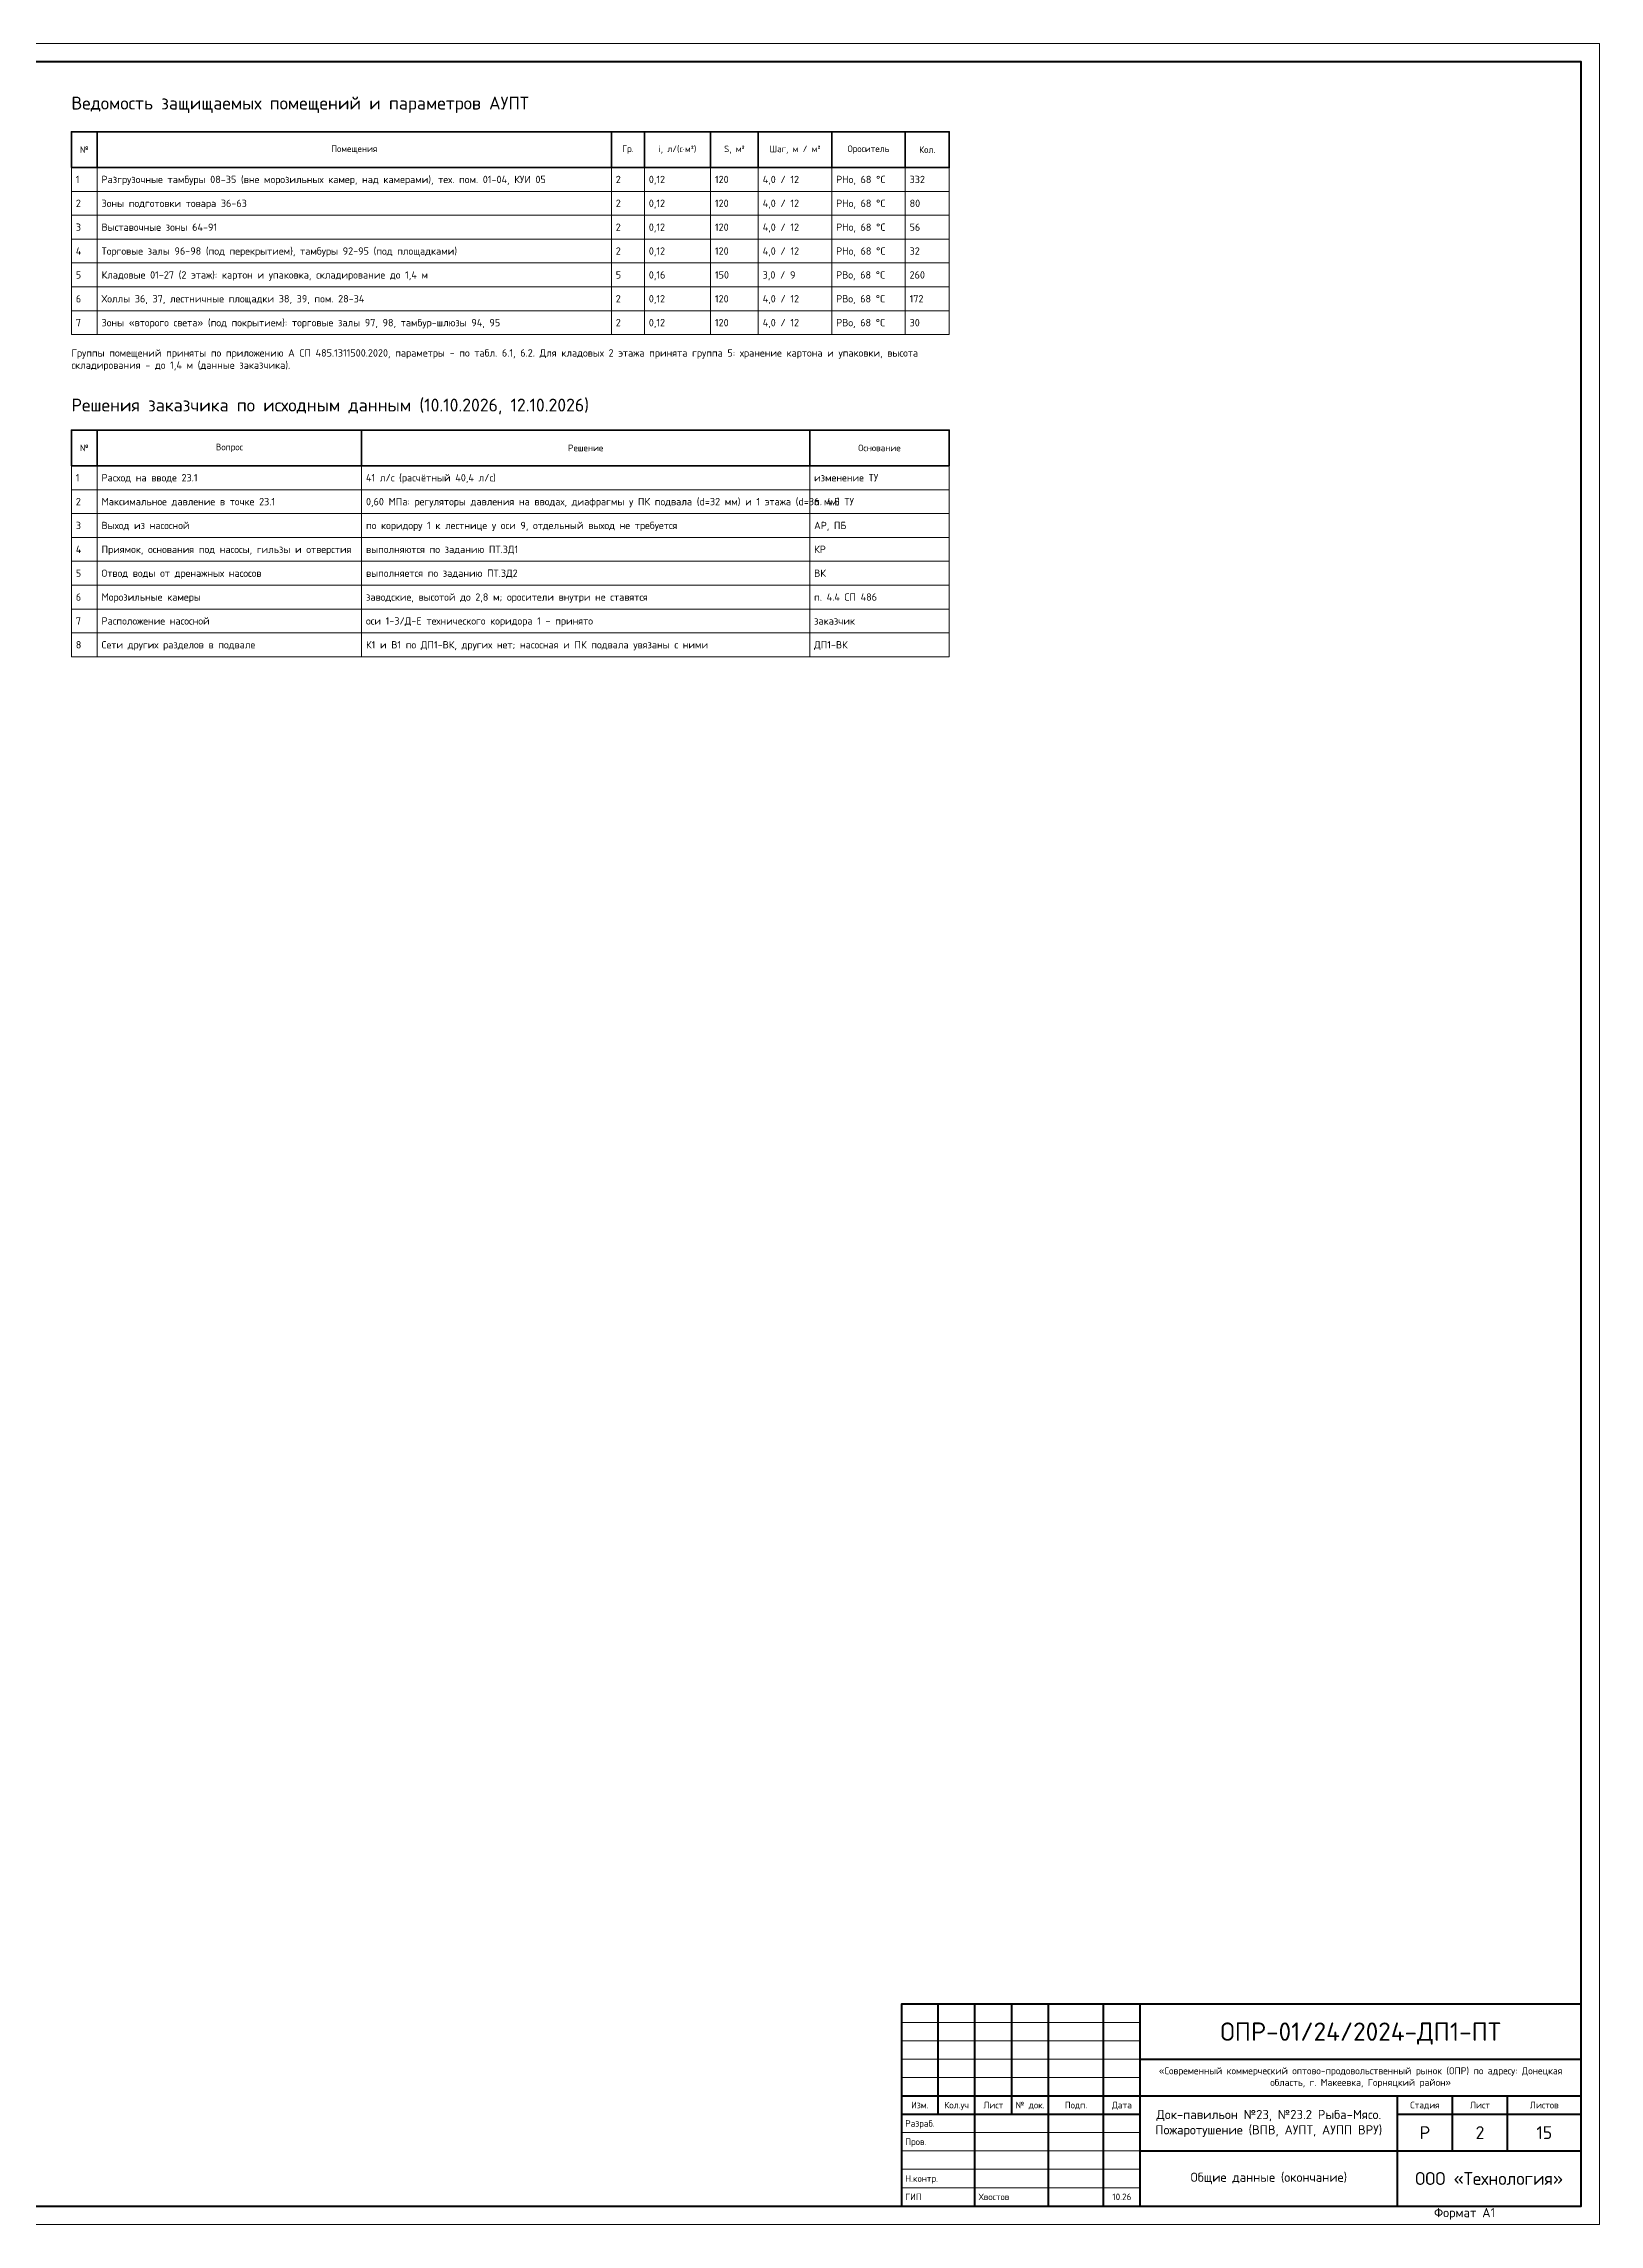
# Model space of a CAD drawing. Header units: millimetres. Extents: x 0 to 2118900, y -20000 to 84100.
# Drawn here: x 1317 to 1741, y -20000 to -19406 of the extents above; entities that cross this region are included whole.
import ezdxf
from ezdxf.enums import TextEntityAlignment as Align

# ---------------------------------------------------------------- set-up
doc = ezdxf.new("R2010")
doc.units = ezdxf.units.MM
for name, color, linetype, lineweight in [('ПТ_рамка', 7, 'Continuous', 50), ('ПТ_рамка_тонк', 7, 'Continuous', 18), ('ПТ_текст', 7, 'Continuous', 18)]:
    doc.layers.add(name, color=color, linetype=linetype, lineweight=lineweight)
doc.styles.add('ПТ', font='isocpeur.ttf')
doc.styles.add('ПТ_загл', font='isocpeur.ttf')

msp = doc.modelspace()

# ---------------------------------------------------------------- linework, layer by layer
at = {"layer": 'ПТ_рамка', "lineweight": 50}
for p, q in [((1561, -19970), (1561, -19940)), ((1571, -19970), (1571, -19940)), ((1581, -19970), (1581, -19940)), ((1591, -19970), (1591, -19940)), ((1606, -19970), (1606, -19940)), ((1551, -19965), (1616, -19965)), ((1551, -19970), (1616, -19970)), ((1571, -19995), (1571, -19970)), ((1591, -19995), (1591, -19970)), ((1606, -19995), (1606, -19970)), ((1616, -19965), (1736, -19965)), ((1686, -19970), (1736, -19970)), ((1701, -19980), (1701, -19965)), ((1716, -19980), (1716, -19965))]:
    msp.add_line(p, q, dxfattribs=at)
at = {"layer": 'ПТ_рамка', "lineweight": 70}
for p, q in [((1616, -19995), (1616, -19940)), ((1616, -19955), (1736, -19955)), ((1686, -19995), (1686, -19965)), ((1616, -19980), (1736, -19980))]:
    msp.add_line(p, q, dxfattribs=at)
at = {"layer": 'ПТ_рамка', "lineweight": 18}
for p, q in [((1551, -19945), (1616, -19945)), ((1551, -19950), (1616, -19950)), ((1551, -19955), (1616, -19955)), ((1551, -19960), (1616, -19960)), ((1551, -19975), (1616, -19975)), ((1551, -19980), (1616, -19980)), ((1551, -19985), (1616, -19985)), ((1551, -19990), (1616, -19990))]:
    msp.add_line(p, q, dxfattribs=at)
at = {"layer": 'ПТ_рамка', "lineweight": 70}
for points in [[(920, -19995), (1736, -19995), (1736, -19411), (920, -19411)], [(1551, -19995), (1736, -19995), (1736, -19940), (1551, -19940)]]:
    msp.add_lwpolyline(points, close=True, dxfattribs=at)
at = {"layer": 'ПТ_рамка_тонк', "lineweight": 35}
for p, q in [((1325, -19430), (1325, -19439.75)), ((1332, -19430), (1332, -19439.75)), ((1472, -19430), (1472, -19439.75)), ((1481, -19430), (1481, -19439.75)), ((1499, -19430), (1499, -19439.75)), ((1512, -19430), (1512, -19439.75)), ((1532, -19430), (1532, -19439.75)), ((1552, -19430), (1552, -19439.75)), ((1564, -19430), (1564, -19439.75)), ((1325, -19511.25), (1325, -19521)), ((1332, -19511.25), (1332, -19521)), ((1404, -19511.25), (1404, -19521)), ((1526, -19511.25), (1526, -19521)), ((1564, -19511.25), (1564, -19521))]:
    msp.add_line(p, q, dxfattribs=at)
at = {"layer": 'ПТ_рамка_тонк'}
for p, q in [((1325, -19439.75), (1325, -19446.25)), ((1332, -19439.75), (1332, -19446.25)), ((1472, -19439.75), (1472, -19446.25)), ((1481, -19439.75), (1481, -19446.25)), ((1499, -19439.75), (1499, -19446.25)), ((1512, -19439.75), (1512, -19446.25)), ((1532, -19439.75), (1532, -19446.25)), ((1552, -19439.75), (1552, -19446.25)), ((1564, -19439.75), (1564, -19446.25)), ((1325, -19446.25), (1564, -19446.25)), ((1325, -19446.25), (1325, -19452.75)), ((1332, -19446.25), (1332, -19452.75)), ((1472, -19446.25), (1472, -19452.75)), ((1481, -19446.25), (1481, -19452.75)), ((1499, -19446.25), (1499, -19452.75)), ((1512, -19446.25), (1512, -19452.75)), ((1532, -19446.25), (1532, -19452.75)), ((1552, -19446.25), (1552, -19452.75)), ((1564, -19446.25), (1564, -19452.75)), ((1325, -19452.75), (1564, -19452.75)), ((1325, -19452.75), (1325, -19459.25)), ((1332, -19452.75), (1332, -19459.25)), ((1472, -19452.75), (1472, -19459.25)), ((1481, -19452.75), (1481, -19459.25)), ((1499, -19452.75), (1499, -19459.25)), ((1512, -19452.75), (1512, -19459.25)), ((1532, -19452.75), (1532, -19459.25)), ((1552, -19452.75), (1552, -19459.25)), ((1564, -19452.75), (1564, -19459.25)), ((1325, -19459.25), (1564, -19459.25)), ((1325, -19459.25), (1325, -19465.75)), ((1332, -19459.25), (1332, -19465.75)), ((1472, -19459.25), (1472, -19465.75)), ((1481, -19459.25), (1481, -19465.75)), ((1499, -19459.25), (1499, -19465.75)), ((1512, -19459.25), (1512, -19465.75)), ((1532, -19459.25), (1532, -19465.75)), ((1552, -19459.25), (1552, -19465.75)), ((1564, -19459.25), (1564, -19465.75)), ((1325, -19465.75), (1564, -19465.75)), ((1325, -19465.75), (1325, -19472.25)), ((1332, -19465.75), (1332, -19472.25)), ((1472, -19465.75), (1472, -19472.25)), ((1481, -19465.75), (1481, -19472.25)), ((1499, -19465.75), (1499, -19472.25)), ((1512, -19465.75), (1512, -19472.25)), ((1532, -19465.75), (1532, -19472.25)), ((1552, -19465.75), (1552, -19472.25)), ((1564, -19465.75), (1564, -19472.25)), ((1325, -19472.25), (1564, -19472.25)), ((1325, -19472.25), (1325, -19478.75)), ((1332, -19472.25), (1332, -19478.75)), ((1472, -19472.25), (1472, -19478.75)), ((1481, -19472.25), (1481, -19478.75)), ((1499, -19472.25), (1499, -19478.75)), ((1512, -19472.25), (1512, -19478.75)), ((1532, -19472.25), (1532, -19478.75)), ((1552, -19472.25), (1552, -19478.75)), ((1564, -19472.25), (1564, -19478.75)), ((1325, -19478.75), (1564, -19478.75)), ((1325, -19478.75), (1325, -19485.25)), ((1332, -19478.75), (1332, -19485.25)), ((1472, -19478.75), (1472, -19485.25)), ((1481, -19478.75), (1481, -19485.25)), ((1499, -19478.75), (1499, -19485.25)), ((1512, -19478.75), (1512, -19485.25)), ((1532, -19478.75), (1532, -19485.25)), ((1552, -19478.75), (1552, -19485.25)), ((1564, -19478.75), (1564, -19485.25)), ((1325, -19485.25), (1564, -19485.25)), ((1325, -19521), (1325, -19527.5)), ((1332, -19521), (1332, -19527.5)), ((1404, -19521), (1404, -19527.5)), ((1526, -19521), (1526, -19527.5)), ((1564, -19521), (1564, -19527.5)), ((1325, -19527.5), (1564, -19527.5)), ((1325, -19527.5), (1325, -19534)), ((1332, -19527.5), (1332, -19534)), ((1404, -19527.5), (1404, -19534)), ((1526, -19527.5), (1526, -19534)), ((1564, -19527.5), (1564, -19534)), ((1325, -19534), (1564, -19534)), ((1325, -19534), (1325, -19540.5)), ((1332, -19534), (1332, -19540.5)), ((1404, -19534), (1404, -19540.5)), ((1526, -19534), (1526, -19540.5)), ((1564, -19534), (1564, -19540.5)), ((1325, -19540.5), (1564, -19540.5)), ((1325, -19540.5), (1325, -19547)), ((1332, -19540.5), (1332, -19547)), ((1404, -19540.5), (1404, -19547)), ((1526, -19540.5), (1526, -19547)), ((1564, -19540.5), (1564, -19547)), ((1325, -19547), (1564, -19547)), ((1325, -19547), (1325, -19553.5)), ((1332, -19547), (1332, -19553.5)), ((1404, -19547), (1404, -19553.5)), ((1526, -19547), (1526, -19553.5)), ((1564, -19547), (1564, -19553.5)), ((1325, -19553.5), (1564, -19553.5)), ((1325, -19553.5), (1325, -19560)), ((1332, -19553.5), (1332, -19560)), ((1404, -19553.5), (1404, -19560)), ((1526, -19553.5), (1526, -19560)), ((1564, -19553.5), (1564, -19560)), ((1325, -19560), (1564, -19560)), ((1325, -19560), (1325, -19566.5)), ((1332, -19560), (1332, -19566.5)), ((1404, -19560), (1404, -19566.5)), ((1526, -19560), (1526, -19566.5)), ((1564, -19560), (1564, -19566.5)), ((1325, -19566.5), (1564, -19566.5)), ((1325, -19566.5), (1325, -19573)), ((1332, -19566.5), (1332, -19573)), ((1404, -19566.5), (1404, -19573)), ((1526, -19566.5), (1526, -19573)), ((1564, -19566.5), (1564, -19573)), ((1325, -19573), (1564, -19573))]:
    msp.add_line(p, q, dxfattribs=at)
at = {"layer": 'ПТ_рамка_тонк', "lineweight": 13}
msp.add_lwpolyline([(900, -20000), (1741, -20000), (1741, -19406), (900, -19406)], close=True, dxfattribs=at)
at = {"layer": 'ПТ_рамка_тонк', "lineweight": 35}
for points in [[(1325, -19439.75), (1564, -19439.75), (1564, -19430), (1325, -19430)], [(1325, -19521), (1564, -19521), (1564, -19511.25), (1325, -19511.25)]]:
    msp.add_lwpolyline(points, close=True, dxfattribs=at)

# ---------------------------------------------------------------- texts
at = {"layer": 'ПТ_текст'}
for s, height, style, p in [('Ведомость защищаемых помещений и параметров АУПТ', 3.5, 'ПТ_загл', (1325, -19425)), ('Решения заказчика по исходным данным (10.10.2026, 12.10.2026)', 3.5, 'ПТ_загл', (1325, -19507.25)), ('Формат A1', 2.5, 'ПТ', (1696, -19998.8))]:
    msp.add_text(s, height=height, dxfattribs=dict(at, style=style)).set_placement(p, align=Align.BOTTOM_LEFT)
at = {"layer": 'ПТ_текст', "style": 'ПТ'}
for s, height, p in [('1', 2, (1326.2, -19443)), ('Разгрузочные тамбуры 08-35 (вне морозильных камер, над камерами), тех. пом. 01-04, КУИ 05', 2, (1333.2, -19443)), ('2', 2, (1473.2, -19443)), ('0,12', 2, (1482.2, -19443)), ('120', 2, (1500.2, -19443)), ('4,0 / 12', 2, (1513.2, -19443)), ('РНо, 68 °C', 2, (1533.2, -19443)), ('332', 2, (1553.2, -19443)), ('2', 2, (1326.2, -19449.5)), ('Зоны подготовки товара 36-63', 2, (1333.2, -19449.5)), ('2', 2, (1473.2, -19449.5)), ('0,12', 2, (1482.2, -19449.5)), ('120', 2, (1500.2, -19449.5)), ('4,0 / 12', 2, (1513.2, -19449.5)), ('РНо, 68 °C', 2, (1533.2, -19449.5)), ('80', 2, (1553.2, -19449.5)), ('3', 2, (1326.2, -19456)), ('Выставочные зоны 64-91', 2, (1333.2, -19456)), ('2', 2, (1473.2, -19456)), ('0,12', 2, (1482.2, -19456)), ('120', 2, (1500.2, -19456)), ('4,0 / 12', 2, (1513.2, -19456)), ('РНо, 68 °C', 2, (1533.2, -19456)), ('56', 2, (1553.2, -19456)), ('4', 2, (1326.2, -19462.5)), ('Торговые залы 96-98 (под перекрытием), тамбуры 92-95 (под площадками)', 2, (1333.2, -19462.5)), ('2', 2, (1473.2, -19462.5)), ('0,12', 2, (1482.2, -19462.5)), ('120', 2, (1500.2, -19462.5)), ('4,0 / 12', 2, (1513.2, -19462.5)), ('РНо, 68 °C', 2, (1533.2, -19462.5)), ('32', 2, (1553.2, -19462.5)), ('5', 2, (1326.2, -19469)), ('Кладовые 01-27 (2 этаж): картон и упаковка, складирование до 1,4 м', 2, (1333.2, -19469)), ('5', 2, (1473.2, -19469)), ('0,16', 2, (1482.2, -19469)), ('150', 2, (1500.2, -19469)), ('3,0 / 9', 2, (1513.2, -19469)), ('РВо, 68 °C', 2, (1533.2, -19469)), ('260', 2, (1553.2, -19469)), ('6', 2, (1326.2, -19475.5)), ('Холлы 36, 37, лестничные площадки 38, 39, пом. 28-34', 2, (1333.2, -19475.5)), ('2', 2, (1473.2, -19475.5)), ('0,12', 2, (1482.2, -19475.5)), ('120', 2, (1500.2, -19475.5)), ('4,0 / 12', 2, (1513.2, -19475.5)), ('РВо, 68 °C', 2, (1533.2, -19475.5)), ('172', 2, (1553.2, -19475.5)), ('7', 2, (1326.2, -19482)), ('Зоны «второго света» (под покрытием): торговые залы 97, 98, тамбур-шлюзы 94, 95', 2, (1333.2, -19482)), ('2', 2, (1473.2, -19482)), ('0,12', 2, (1482.2, -19482)), ('120', 2, (1500.2, -19482)), ('4,0 / 12', 2, (1513.2, -19482)), ('РВо, 68 °C', 2, (1533.2, -19482)), ('30', 2, (1553.2, -19482)), ('1', 2, (1326.2, -19524.25)), ('Расход на вводе 23.1', 2, (1333.2, -19524.25)), ('41 л/с (расчётный 40,4 л/с)', 2, (1405.2, -19524.25)), ('изменение ТУ', 2, (1527.2, -19524.25)), ('2', 2, (1326.2, -19530.75)), ('Максимальное давление в точке 23.1', 2, (1333.2, -19530.75)), ('0,60 МПа: регуляторы давления на вводах, диафрагмы у ПК подвала (d=32 мм) и 1 этажа (d=36 мм)', 2, (1405.2, -19530.75)), ('п. 4.5 ТУ', 2, (1527.2, -19530.75)), ('3', 2, (1326.2, -19537.25)), ('Выход из насосной', 2, (1333.2, -19537.25)), ('по коридору 1 к лестнице у оси 9, отдельный выход не требуется', 2, (1405.2, -19537.25)), ('АР, ПБ', 2, (1527.2, -19537.25)), ('4', 2, (1326.2, -19543.75)), ('Приямок, основания под насосы, гильзы и отверстия', 2, (1333.2, -19543.75)), ('выполняются по заданию ПТ.ЗД1', 2, (1405.2, -19543.75)), ('КР', 2, (1527.2, -19543.75)), ('5', 2, (1326.2, -19550.25)), ('Отвод воды от дренажных насосов', 2, (1333.2, -19550.25)), ('выполняется по заданию ПТ.ЗД2', 2, (1405.2, -19550.25)), ('ВК', 2, (1527.2, -19550.25)), ('6', 2, (1326.2, -19556.75)), ('Морозильные камеры', 2, (1333.2, -19556.75)), ('заводские, высотой до 2,8 м; оросители внутри не ставятся', 2, (1405.2, -19556.75)), ('п. 4.4 СП 486', 2, (1527.2, -19556.75)), ('7', 2, (1326.2, -19563.25)), ('Расположение насосной', 2, (1333.2, -19563.25)), ('оси 1-3/Д-Е технического коридора 1 - принято', 2, (1405.2, -19563.25)), ('заказчик', 2, (1527.2, -19563.25)), ('8', 2, (1326.2, -19569.75)), ('Сети других разделов в подвале', 2, (1333.2, -19569.75)), ('К1 и В1 по ДП1-ВК, других нет; насосная и ПК подвала увязаны с ними', 2, (1405.2, -19569.75)), ('ДП1-ВК', 2, (1527.2, -19569.75)), ('Разраб.', 1.8, (1552, -19972.5)), ('Пров.', 1.8, (1552, -19977.5)), ('Н.контр.', 1.8, (1552, -19987.5)), ('ГИП', 1.8, (1552, -19992.5)), ('Хвостов', 1.8, (1572, -19992.5))]:
    msp.add_text(s, height=height, dxfattribs=at).set_placement(p, align=Align.MIDDLE_LEFT)
at = {"layer": 'ПТ_текст'}
for s, height, style, p in [('ОПР-01/24/2024-ДП1-ПТ', 5, 'ПТ_загл', (1676, -19947.5)), ('Изм.', 1.8, 'ПТ', (1556, -19967.5)), ('Кол.уч', 1.8, 'ПТ', (1566, -19967.5)), ('Лист', 1.8, 'ПТ', (1576, -19967.5)), ('№ док.', 1.8, 'ПТ', (1586, -19967.5)), ('Подп.', 1.8, 'ПТ', (1598.5, -19967.5)), ('Дата', 1.8, 'ПТ', (1611, -19967.5)), ('Стадия', 1.8, 'ПТ', (1693.5, -19967.5)), ('Лист', 1.8, 'ПТ', (1708.5, -19967.5)), ('Листов', 1.8, 'ПТ', (1726, -19967.5)), ('Р', 3.5, 'ПТ', (1693.5, -19975)), ('2', 3.5, 'ПТ', (1708.5, -19975)), ('15', 3.5, 'ПТ', (1726, -19975)), ('ООО «Технология»', 3.5, 'ПТ', (1711, -19987.5)), ('10.26', 1.8, 'ПТ', (1611, -19992.5))]:
    msp.add_text(s, height=height, dxfattribs=dict(at, style=style)).set_placement(p, align=Align.MIDDLE_CENTER)
at = {"layer": 'ПТ_текст', "style": 'ПТ'}
for s, insert, char_height, width, attachment_point in [('№', (1328.5, -19434.88), 1.8, 5.5, 5), ('Помещения', (1402, -19434.88), 1.8, 138.5, 5), ('Гр.', (1476.5, -19434.88), 1.8, 7.5, 5), ('i, л/(с·м²)', (1490, -19434.88), 1.8, 16.5, 5), ('S, м²', (1505.5, -19434.88), 1.8, 11.5, 5), ('Шаг, м / м²', (1522, -19434.88), 1.8, 18.5, 5), ('Ороситель', (1542, -19434.88), 1.8, 18.5, 5), ('Кол.', (1558, -19434.88), 1.8, 10.5, 5), ('Группы помещений приняты по приложению А СП 485.1311500.2020, параметры - по табл. 6.1, 6.2. Для кладовых 2 этажа принята группа 5: хранение картона и упаковки, высота складирования - до 1,4 м (данные заказчика).', (1325, -19489.25), 2, 239, 1), ('№', (1328.5, -19516.12), 1.8, 5.5, 5), ('Вопрос', (1368, -19516.12), 1.8, 70.5, 5), ('Решение', (1465, -19516.12), 1.8, 120.5, 5), ('Основание', (1545, -19516.12), 1.8, 36.5, 5), ('«Современный коммерческий оптово-продовольственный рынок (ОПР) по адресу: Донецкая область, г. Макеевка, Горняцкий район»', (1676, -19960), 1.9, 116, 5), ('Док-павильон №23, №23.2 Рыба-Мясо. Пожаротушение (ВПВ, АУПТ, АУПП ВРУ)', (1651, -19972.5), 2.5, 66, 5), ('Общие данные (окончание)', (1651, -19987.5), 2.5, 66, 5)]:
    msp.add_mtext(s, dxfattribs=dict(at, insert=insert, char_height=char_height, width=width, attachment_point=attachment_point))

doc.saveas('drawing.dxf')
